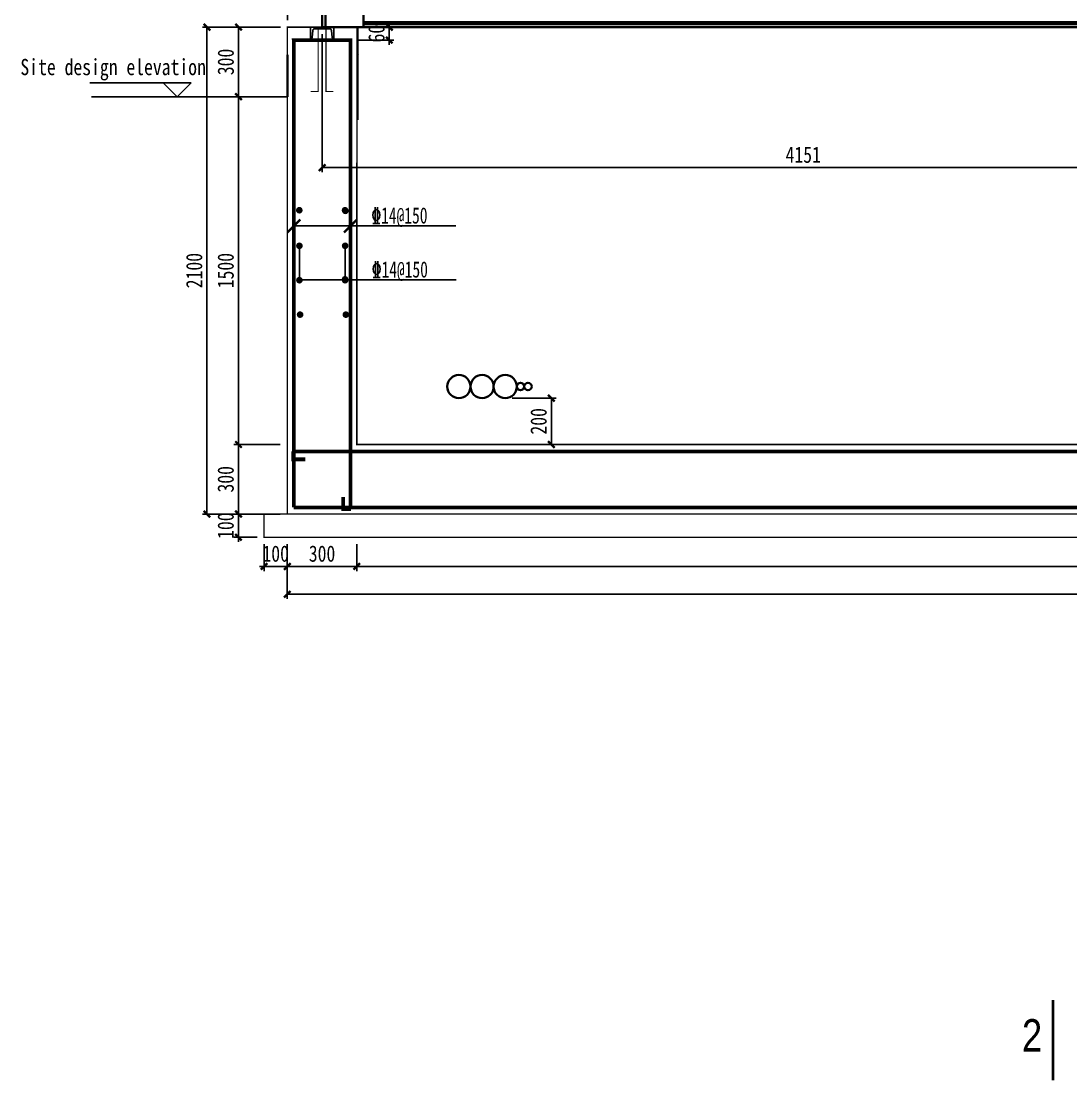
# Model space of a CAD drawing. Header units: millimetres. Extents: x 32496 to 166256, y 3504 to 23939.
# Drawn here: x 90704 to 95231, y 15327 to 19902 of the extents above; entities that cross this region are included whole.
import ezdxf
from ezdxf.enums import TextEntityAlignment as Align

# ---------------------------------------------------------------- set-up
doc = ezdxf.new("R2010")
doc.units = ezdxf.units.MM
doc.header["$PDSIZE"] = -5
doc.layers.get('0').update_dxf_attribs({"lineweight": 35})
doc.layers.get('Defpoints').update_dxf_attribs({"lineweight": 18})
doc.layers.add('01', color=7, linetype='Continuous', lineweight=35)
doc.layers.add('10', color=7, linetype='Continuous', lineweight=18)
doc.layers.add('PUB_DIM', color=3, linetype='Continuous')
doc.styles.add('新宋体样式', font='simsun.ttc', dxfattribs={"width": 0.8})
doc.styles.add('汉字', font='simsun.ttc', dxfattribs={"width": 0.7})
doc.dimstyles.new('1', dxfattribs={"dimscale": 20, "dimtxt": 3.5, "dimasz": 1, "dimexe": 1, "dimexo": 1.5, "dimgap": 1, "dimtad": 1, "dimdec": 0, "dimzin": 0, "dimdsep": 46, "dimtxsty": '汉字', "dimblk": 'ARCHTICK', "dimcen": 0.09, "dimclrd": 3, "dimclre": 3, "dimclrt": 256, "dimadec": 0, "dimazin": 0, "dimtfac": 1, "dimtdec": 0, "dimtix": 1, "dimtmove": 2, "dimatfit": 2, "dimfxl": 1, "dimtolj": 1, "dimtzin": 0, "dimarcsym": 0})

# ---------------------------------------------------------------- blocks, each defined once
blk = doc.blocks.new('_ArchTick')
at = {"color": 0, "linetype": 'ByBlock'}
blk.add_lwpolyline([(-0.71, -0.71, 0.5, 0.5, 0), (0.71, 0.71, 0.5, 0.5, 0)], format="xyseb", dxfattribs=at)
blk = doc.blocks.new('*D5684')
at = {"color": 3, "lineweight": -2}
for p, q in [((91851.8, 19906), (91851.8, 20092.2)), ((92001.8, 19906), (92001.8, 20092.2)), ((92001.8, 20072.2), (91851.8, 20072.2))]:
    blk.add_line(p, q, dxfattribs=at)
at = {"layer": 'Defpoints', "color": 0}
for p in [(91851.8, 20072.2), (91851.8, 19876), (92001.8, 19876)]:
    blk.add_point(p, dxfattribs=at)
at = {"color": 3, "linetype": 'ByBlock', "lineweight": -2, "xscale": 20, "yscale": 20, "zscale": 20, "rotation": 180}
blk.add_blockref('_ArchTick', (91851.8, 20072.2), dxfattribs=at)
at = {"color": 3, "linetype": 'ByBlock', "lineweight": -2, "xscale": 20, "yscale": 20, "zscale": 20}
blk.add_blockref('_ArchTick', (92001.8, 20072.2), dxfattribs=at)
at = {"insert": (91926.8, 20127.2), "char_height": 70, "attachment_point": 5, "style": '新宋体样式'}
blk.add_mtext('\\A1;150', dxfattribs=at)
blk = doc.blocks.new('*D5687')
at = {"color": 3, "lineweight": -2}
for p, q in [((92151.5, 17646), (92151.5, 17529.9)), ((104043.5, 17646), (104043.5, 17529.9)), ((104043.5, 17549.9), (92151.5, 17549.9))]:
    blk.add_line(p, q, dxfattribs=at)
at = {"layer": 'Defpoints', "color": 0}
for p in [(92151.5, 17676), (104043.5, 17676), (92151.5, 17549.9)]:
    blk.add_point(p, dxfattribs=at)
at = {"color": 3, "linetype": 'ByBlock', "lineweight": -2, "xscale": 20, "yscale": 20, "zscale": 20, "rotation": 180}
blk.add_blockref('_ArchTick', (92151.5, 17549.9), dxfattribs=at)
at = {"color": 3, "linetype": 'ByBlock', "lineweight": -2, "xscale": 20, "yscale": 20, "zscale": 20}
blk.add_blockref('_ArchTick', (104043.5, 17549.9), dxfattribs=at)
at = {"insert": (98097.5, 17604.9), "char_height": 70, "attachment_point": 5, "style": '新宋体样式'}
blk.add_mtext('\\A1;11892', dxfattribs=at)
blk = doc.blocks.new('*D5688')
at = {"color": 3, "lineweight": -2}
for p, q in [((91851.5, 17646), (91851.5, 17529.9)), ((92151.5, 17646), (92151.5, 17529.9)), ((92151.5, 17549.9), (91851.5, 17549.9))]:
    blk.add_line(p, q, dxfattribs=at)
at = {"layer": 'Defpoints', "color": 0}
for p in [(91851.5, 17676), (92151.5, 17676), (91851.5, 17549.9)]:
    blk.add_point(p, dxfattribs=at)
at = {"color": 3, "linetype": 'ByBlock', "lineweight": -2, "xscale": 20, "yscale": 20, "zscale": 20, "rotation": 180}
blk.add_blockref('_ArchTick', (91851.5, 17549.9), dxfattribs=at)
at = {"color": 3, "linetype": 'ByBlock', "lineweight": -2, "xscale": 20, "yscale": 20, "zscale": 20}
blk.add_blockref('_ArchTick', (92151.5, 17549.9), dxfattribs=at)
at = {"insert": (92001.5, 17604.9), "char_height": 70, "attachment_point": 5, "style": '新宋体样式'}
blk.add_mtext('\\A1;300', dxfattribs=at)
blk = doc.blocks.new('*D5689')
at = {"color": 3, "lineweight": -2}
for p, q in [((91751.5, 17646), (91751.5, 17529.9)), ((91851.5, 17646), (91851.5, 17529.9)), ((91751.5, 17549.9), (91731.5, 17549.9)), ((91851.5, 17549.9), (91751.5, 17549.9)), ((91851.5, 17549.9), (91871.5, 17549.9))]:
    blk.add_line(p, q, dxfattribs=at)
at = {"layer": 'Defpoints', "color": 0}
for p in [(91751.5, 17676), (91851.5, 17676), (91751.5, 17549.9)]:
    blk.add_point(p, dxfattribs=at)
at = {"color": 3, "linetype": 'ByBlock', "lineweight": -2, "xscale": 20, "yscale": 20, "zscale": 20}
blk.add_blockref('_ArchTick', (91751.5, 17549.9), dxfattribs=at)
at = {"color": 3, "linetype": 'ByBlock', "lineweight": -2, "xscale": 20, "yscale": 20, "zscale": 20, "rotation": 180}
blk.add_blockref('_ArchTick', (91851.5, 17549.9), dxfattribs=at)
at = {"insert": (91801.5, 17604.9), "char_height": 70, "attachment_point": 5, "style": '新宋体样式'}
blk.add_mtext('\\A1;100', dxfattribs=at)
blk = doc.blocks.new('*D5690')
at = {"color": 3, "lineweight": -2}
for p, q in [((91851.5, 17646), (91851.5, 17409.8)), ((104343.5, 17646), (104343.5, 17409.8)), ((104343.5, 17429.8), (91851.5, 17429.8))]:
    blk.add_line(p, q, dxfattribs=at)
at = {"layer": 'Defpoints', "color": 0}
for p in [(91851.5, 17676), (104343.5, 17676), (91851.5, 17429.8)]:
    blk.add_point(p, dxfattribs=at)
at = {"color": 3, "linetype": 'ByBlock', "lineweight": -2, "xscale": 20, "yscale": 20, "zscale": 20, "rotation": 180}
blk.add_blockref('_ArchTick', (91851.5, 17429.8), dxfattribs=at)
at = {"color": 3, "linetype": 'ByBlock', "lineweight": -2, "xscale": 20, "yscale": 20, "zscale": 20}
blk.add_blockref('_ArchTick', (104343.5, 17429.8), dxfattribs=at)
at = {"insert": (98097.5, 17484.8), "char_height": 70, "attachment_point": 5, "style": '新宋体样式'}
blk.add_mtext('\\A1;12492', dxfattribs=at)
blk = doc.blocks.new('*D5691')
at = {"color": 3, "lineweight": -2}
for p, q in [((91821.8, 19876), (91621.3, 19876)), ((91641.3, 19876), (91641.3, 19576)), ((91821.8, 19576), (91621.3, 19576))]:
    blk.add_line(p, q, dxfattribs=at)
at = {"layer": 'Defpoints', "color": 0}
for p in [(91851.8, 19876), (91641.3, 19576), (91851.8, 19576)]:
    blk.add_point(p, dxfattribs=at)
at = {"color": 3, "linetype": 'ByBlock', "lineweight": -2, "xscale": 20, "yscale": 20, "zscale": 20}
for p, rotation in [((91641.3, 19876), 90), ((91641.3, 19576), 270)]:
    blk.add_blockref('_ArchTick', p, dxfattribs=dict(at, rotation=rotation))
at = {"insert": (91586.3, 19726), "char_height": 70, "attachment_point": 5, "rotation": 90, "style": '新宋体样式'}
blk.add_mtext('\\A1;300', dxfattribs=at)
blk = doc.blocks.new('*D5692')
at = {"color": 3, "lineweight": -2}
for p, q in [((91821.8, 19576), (91621, 19576)), ((91641, 19576), (91641, 18076)), ((91821.5, 18076), (91621, 18076))]:
    blk.add_line(p, q, dxfattribs=at)
at = {"layer": 'Defpoints', "color": 0}
for p in [(91851.8, 19576), (91641, 18076), (91851.5, 18076)]:
    blk.add_point(p, dxfattribs=at)
at = {"color": 3, "linetype": 'ByBlock', "lineweight": -2, "xscale": 20, "yscale": 20, "zscale": 20}
for p, rotation in [((91641, 19576), 90), ((91641, 18076), 270)]:
    blk.add_blockref('_ArchTick', p, dxfattribs=dict(at, rotation=rotation))
at = {"insert": (91586, 18826), "char_height": 70, "attachment_point": 5, "rotation": 90, "style": '新宋体样式'}
blk.add_mtext('\\A1;1500', dxfattribs=at)
blk = doc.blocks.new('*D5693')
at = {"color": 3, "lineweight": -2}
for p, q in [((91821.5, 18076), (91621, 18076)), ((91641, 18076), (91641, 17776)), ((91821.5, 17776), (91621, 17776))]:
    blk.add_line(p, q, dxfattribs=at)
at = {"layer": 'Defpoints', "color": 0}
for p in [(91851.5, 18076), (91641, 17776), (91851.5, 17776)]:
    blk.add_point(p, dxfattribs=at)
at = {"color": 3, "linetype": 'ByBlock', "lineweight": -2, "xscale": 20, "yscale": 20, "zscale": 20}
for p, rotation in [((91641, 18076), 90), ((91641, 17776), 270)]:
    blk.add_blockref('_ArchTick', p, dxfattribs=dict(at, rotation=rotation))
at = {"insert": (91586, 17926), "char_height": 70, "attachment_point": 5, "rotation": 90, "style": '新宋体样式'}
blk.add_mtext('\\A1;300', dxfattribs=at)
blk = doc.blocks.new('*D5694')
at = {"color": 3, "lineweight": -2}
for p, q in [((91641, 17776), (91641, 17796)), ((91821.5, 17776), (91621, 17776)), ((91641, 17776), (91641, 17676)), ((91721.5, 17676), (91621, 17676)), ((91641, 17676), (91641, 17656))]:
    blk.add_line(p, q, dxfattribs=at)
at = {"layer": 'Defpoints', "color": 0}
for p in [(91851.5, 17776), (91641, 17676), (91751.5, 17676)]:
    blk.add_point(p, dxfattribs=at)
at = {"color": 3, "linetype": 'ByBlock', "lineweight": -2, "xscale": 20, "yscale": 20, "zscale": 20}
for p, rotation in [((91641, 17776), 270), ((91641, 17676), 90)]:
    blk.add_blockref('_ArchTick', p, dxfattribs=dict(at, rotation=rotation))
at = {"insert": (91586, 17726), "char_height": 70, "attachment_point": 5, "rotation": 90, "style": '新宋体样式'}
blk.add_mtext('\\A1;100', dxfattribs=at)
blk = doc.blocks.new('*D5695')
at = {"color": 3, "lineweight": -2}
for p, q in [((91821.8, 19876), (91485.2, 19876)), ((91505.2, 19876), (91505.2, 17776)), ((91821.5, 17776), (91485.2, 17776))]:
    blk.add_line(p, q, dxfattribs=at)
at = {"layer": 'Defpoints', "color": 0}
for p in [(91851.8, 19876), (91505.2, 17776), (91851.5, 17776)]:
    blk.add_point(p, dxfattribs=at)
at = {"color": 3, "linetype": 'ByBlock', "lineweight": -2, "xscale": 20, "yscale": 20, "zscale": 20}
for p, rotation in [((91505.2, 19876), 90), ((91505.2, 17776), 270)]:
    blk.add_blockref('_ArchTick', p, dxfattribs=dict(at, rotation=rotation))
at = {"insert": (91450.2, 18826), "char_height": 70, "attachment_point": 5, "rotation": 90, "style": '新宋体样式'}
blk.add_mtext('\\A1;2100', dxfattribs=at)
blk = doc.blocks.new('*D5773')
at = {"color": 3, "lineweight": -2}
for p, q in [((92001.8, 19846), (92001.8, 19250.3)), ((96152.5, 19839.8), (96152.5, 19250.3)), ((92001.8, 19270.3), (96152.5, 19270.3))]:
    blk.add_line(p, q, dxfattribs=at)
at = {"layer": 'Defpoints', "color": 0}
for p in [(92001.8, 19876), (96152.5, 19869.8), (96152.5, 19270.3)]:
    blk.add_point(p, dxfattribs=at)
at = {"color": 3, "linetype": 'ByBlock', "lineweight": -2, "xscale": 20, "yscale": 20, "zscale": 20, "rotation": 180}
blk.add_blockref('_ArchTick', (92001.8, 19270.3), dxfattribs=at)
at = {"color": 3, "linetype": 'ByBlock', "lineweight": -2, "xscale": 20, "yscale": 20, "zscale": 20}
blk.add_blockref('_ArchTick', (96152.5, 19270.3), dxfattribs=at)
at = {"insert": (94077.2, 19325.3), "char_height": 70, "attachment_point": 5, "style": '新宋体样式'}
blk.add_mtext('\\A1;4151', dxfattribs=at)
blk = doc.blocks.new('*D5777')
at = {"color": 3, "lineweight": -2}
for p, q in [((92154.3, 19876), (92311.4, 19876)), ((92291.4, 19876), (92291.4, 19896)), ((92291.4, 19820.2), (92291.4, 19876)), ((92154.3, 19820.2), (92311.4, 19820.2)), ((92291.4, 19820.2), (92291.4, 19800.2))]:
    blk.add_line(p, q, dxfattribs=at)
at = {"layer": 'Defpoints', "color": 0}
for p in [(92124.3, 19876), (92291.4, 19876), (92124.3, 19820.2)]:
    blk.add_point(p, dxfattribs=at)
at = {"color": 3, "linetype": 'ByBlock', "lineweight": -2, "xscale": 20, "yscale": 20, "zscale": 20}
for p, rotation in [((92291.4, 19876), 270), ((92291.4, 19820.2), 90)]:
    blk.add_blockref('_ArchTick', p, dxfattribs=dict(at, rotation=rotation))
at = {"insert": (92236.4, 19848.1), "char_height": 70, "attachment_point": 5, "rotation": 90, "style": '新宋体样式'}
blk.add_mtext('\\A1;60', dxfattribs=at)
blk = doc.blocks.new('*D5826')
at = {"color": 3, "lineweight": -2}
for p, q in [((92820.9, 18276), (93010.8, 18276)), ((92990.8, 18276), (92990.8, 18076)), ((92820.9, 18076), (93010.8, 18076))]:
    blk.add_line(p, q, dxfattribs=at)
at = {"layer": 'Defpoints', "color": 0}
for p in [(92790.9, 18276), (92790.9, 18076), (92990.8, 18076)]:
    blk.add_point(p, dxfattribs=at)
at = {"color": 3, "linetype": 'ByBlock', "lineweight": -2, "xscale": 20, "yscale": 20, "zscale": 20}
for p, rotation in [((92990.8, 18276), 90), ((92990.8, 18076), 270)]:
    blk.add_blockref('_ArchTick', p, dxfattribs=dict(at, rotation=rotation))
at = {"insert": (92935.8, 18176), "char_height": 70, "attachment_point": 5, "rotation": 90, "style": '新宋体样式', "bg_fill": 3, "box_fill_scale": 1.1, "bg_fill_color": 256, "bg_fill_true_color": 13158600, "bg_fill_transparency": 0}
blk.add_mtext('\\A1;200', dxfattribs=at)
blk = doc.blocks.new('8-1250')
at = {"linetype": 'Continuous'}
for p, q in [((-7961.1, -34766.3), (-7961.1, -34884.3)), ((-7946.6, -34884.3), (-7946.6, -34766.3)), ((-7783.1, -34766.3), (-7783.1, -34884.3)), ((-7783.1, -34884.3), (-7961.1, -34884.3)), ((4052.9, -34863.1), (-7783.1, -34863.1)), ((4052.9, -34868.6), (-7783.1, -34868.6)), ((4052.9, -34871.3), (-7783.1, -34871.3))]:
    blk.add_line(p, q, dxfattribs=at)

msp = doc.modelspace()

# ---------------------------------------------------------------- hatches: boundary and pattern name
for points in [[(91917.832, 19086.362, 1), (91889.054, 19086.362, 1)], [(92115.072, 19086.362, 1), (92086.294, 19086.362, 1)], [(92116.62, 19083.67, 1), (92087.842, 19083.67, 1)], [(91889.382, 18932.963, -1), (91918.16, 18932.963, -1)], [(92086.622, 18932.963, -1), (92115.4, 18932.963, -1)], [(92115.072, 18788.601, 1), (92086.294, 18788.601, 1)], [(91889.382, 18784.535, -1), (91918.16, 18784.535, -1)], [(92086.622, 18784.535, -1), (92115.4, 18784.535, -1)], [(91892.429, 18636.107, -1), (91921.207, 18636.107, -1)], [(92089.669, 18636.107, -1), (92118.447, 18636.107, -1)]]:
    msp.add_hatch(color=1).paths.add_polyline_path(points)

# ---------------------------------------------------------------- linework, layer by layer
for p, q in [((92142.235, 19876.002), (104044.656, 19876.002)), ((92154.293, 19876.002), (92154.293, 19476.002)), ((91851.765, 19576.002), (91851.765, 19756.002)), ((92159.864, 19756.002), (92159.864, 19756.002))]:
    msp.add_line(p, q)
at = {"lineweight": -3}
msp.add_line((91851.765, 19576.002), (91006.957, 19576.002), dxfattribs=at)
at = {"color": 1}
for points, const_width in [([(91985.07, 19869.002), (91985.07, 19598.331), (91953.099, 19598.331)], 5), ([(92018.46, 19869.002), (92018.46, 19598.331), (92050.432, 19598.331)], 5), ([(92124.659, 18175.902), (92124.293, 19820.169), (91879.238, 19820.169), (91879.535, 19814.507)], 15.939), ([(91879.535, 18176.003), (91879.535, 19814.507), (91879.535, 19814.507), (91879.535, 19814.507)], 15.939), ([(91879.535, 17804.792), (91879.535, 18176.003)], 15.939), ([(92124.293, 17796.757), (92124.659, 18175.902)], 15.939), ([(91877.254, 18045.863), (91877.254, 18011.993), (91930.05, 18011.993)], 15.939), ([(99540.645, 18045.863), (91879.246, 18045.863)], 15.939), ([(104320.95, 18045.863), (93319.521, 18045.863)], 15.939), ([(92127.035, 17796.757), (92093.165, 17796.757), (92093.165, 17849.554)], 15.939), ([(99540.645, 17804.792), (91879.246, 17804.792)], 15.939), ([(104320.95, 17804.792), (93319.521, 17804.792)], 15.939)]:
    msp.add_lwpolyline(points, dxfattribs=dict(at, const_width=const_width))
at = {"color": 4, "lineweight": -2}
msp.add_lwpolyline([(91951.765, 19876.002), (91951.765, 19828.002), (91954.414, 19828.002, 0.38531359), (91958.594, 19831.784), (91961.55, 19861.348, -0.38531359), (91970.008, 19869.002), (92033.523, 19869.002, -0.38531359), (92041.981, 19861.348), (92044.937, 19831.784, 0.38531359), (92049.116, 19828.002), (92051.765, 19828.002), (92051.765, 19876.002), (91951.765, 19876.002)], format="xyb", dxfattribs=at)
at = {"const_width": 10}
for points in [[(91907.483, 19046.639), (91851.587, 18990.744)], [(92152.4, 19046.58), (92096.505, 18990.685)]]:
    msp.add_lwpolyline(points, dxfattribs=at)
for centre, radius in [((92591.765, 18326.003), 50), ((92691.765, 18326.003), 50), ((92791.765, 18326.003), 50), ((92857.765, 18326.003), 16), ((92889.765, 18326.003), 16)]:
    msp.add_circle(centre, radius)
at = {"layer": '01', "color": 3, "lineweight": -3}
for p, q in [((91000.229, 19636.002), (91316.368, 19636.002)), ((91376.368, 19576.002), (91316.368, 19636.002)), ((91436.368, 19636.002), (91316.368, 19636.002)), ((91376.368, 19576.002), (91436.368, 19636.002))]:
    msp.add_line(p, q, dxfattribs=at)
at = {"layer": '01', "const_width": 6}
for points in [[(91851.476, 18176.003), (91851.765, 19876.002), (92151.765, 19876.002)], [(92151.765, 19876.002), (92151.524, 18175.877)], [(104343.862, 18175.853), (104343.476, 17776.003), (91851.476, 17776.003), (91851.476, 18176.003)], [(92151.524, 18175.877), (92151.476, 18076.003), (104043.476, 18076.003), (104043.476, 18175.997)]]:
    msp.add_lwpolyline(points, dxfattribs=at)
msp.add_lwpolyline([(91851.476, 17776.003), (91751.476, 17776.003), (91751.476, 17676.003), (104343.476, 17676.003), (104443.476, 17676.003), (104443.476, 17776.003)], close=True, dxfattribs=at)
at = {"layer": '01', "lineweight": -3, "const_width": 12}
msp.add_lwpolyline([(95154.525, 15680.286), (95154.525, 15333.268)], dxfattribs=at)
at = {"layer": 'PUB_DIM'}
for p, q in [((92578.203, 19018.633), (91879.6, 19018.633)), ((91904.097, 18936.05), (91904.097, 18784.464)), ((92101.067, 18937.716), (92101.067, 18785.691)), ((92579.89, 18785.691), (91904.097, 18785.691))]:
    msp.add_line(p, q, dxfattribs=at)

# ---------------------------------------------------------------- block references
at = {"color": 6}
msp.add_blockref('8-1250', (99962.893, 54760.291), dxfattribs=at)

# ---------------------------------------------------------------- texts
at = {"style": '汉字', "width": 0.7}
for p in [(92214.469, 19029.046), (92216.156, 18796.104)]:
    msp.add_text('\x8414@150', height=70, dxfattribs=at).set_placement(p)
at = {"layer": '01', "color": 3, "lineweight": -3, "style": '新宋体样式', "width": 0.8}
msp.add_text('Site design elevation', height=70, dxfattribs=at).set_placement((91500.314, 19648.002), align=Align.BOTTOM_RIGHT)
at = {"layer": '10', "color": 3, "lineweight": -3, "insert": (95107.692, 15527.386), "char_height": 140, "attachment_point": 6, "style": '新宋体样式'}
msp.add_mtext('{\\fArial|b0|i0|c0|p32;2}', dxfattribs=at)

# ---------------------------------------------------------------- dimensions: what is measured, and where the dimension line sits
for base, p2, picture, middle in [((91851.765, 20072.159), (91851.765, 19876.002), '*D5684', (91926.765, 20127.159)), ((96152.536, 19270.308), (96152.536, 19869.837), '*D5773', (94077.151, 19325.308))]:
    dim = msp.add_linear_dim(base=base, p1=(92001.765, 19876.002), p2=p2, dimstyle='1', override={"dimtxsty": '新宋体样式'})
    dim.commit()
    dim.dimension.update_dxf_attribs({"geometry": picture, "text_midpoint": middle})
dim = msp.add_linear_dim(base=(92291.436, 19876.002), p1=(92124.293, 19820.169), p2=(92124.293, 19876.002), angle=90, text='60', dimstyle='1', override={"dimtxsty": '新宋体样式'})
dim.commit()
dim.dimension.update_dxf_attribs({"geometry": '*D5777', "text_midpoint": (92236.436, 19848.085)})
for base, p1, p2, angle, picture, middle in [((91505.184, 17776.003), (91851.765, 19876.002), (91851.476, 17776.003), 90, '*D5695', (91450.184, 18826.002)), ((91641.323, 19576.002), (91851.765, 19876.002), (91851.765, 19576.002), 90, '*D5691', (91586.323, 19726.002)), ((91641.034, 18076.003), (91851.765, 19576.002), (91851.476, 18076.003), 90, '*D5692', (91586.034, 18826.002)), ((91641.034, 17776.003), (91851.476, 18076.003), (91851.476, 17776.003), 90, '*D5693', (91586.034, 17926.003)), ((91641.034, 17676.003), (91851.476, 17776.003), (91751.476, 17676.003), 90, '*D5694', (91586.034, 17726.003)), ((91751.476, 17549.87), (91851.476, 17676.003), (91751.476, 17676.003), 180, '*D5689', (91801.476, 17604.87)), ((91851.476, 17549.87), (92151.476, 17676.003), (91851.476, 17676.003), 180, '*D5688', (92001.476, 17604.87)), ((91851.476, 17429.788), (104343.476, 17676.003), (91851.476, 17676.003), 180, '*D5690', (98097.476, 17484.788)), ((92151.476, 17549.87), (104043.476, 17676.003), (92151.476, 17676.003), 180, '*D5687', (98097.476, 17604.87))]:
    dim = msp.add_linear_dim(base=base, p1=p1, p2=p2, angle=angle, dimstyle='1', override={"dimtxsty": '新宋体样式'})
    dim.commit()
    dim.dimension.update_dxf_attribs({"geometry": picture, "text_midpoint": middle})

# ---------------------------------------------------------------- next in the draw order: dimensions: what is measured, and where the dimension line sits
dim = msp.add_linear_dim(base=(92990.845, 18076.003), p1=(92790.897, 18276.003), p2=(92790.897, 18076.003), angle=90, dimstyle='1', override={"dimtxsty": '新宋体样式', "dimtfill": 1})
dim.commit()
dim.dimension.update_dxf_attribs({"geometry": '*D5826', "text_midpoint": (92935.845, 18176.003)})

doc.saveas('drawing.dxf')
